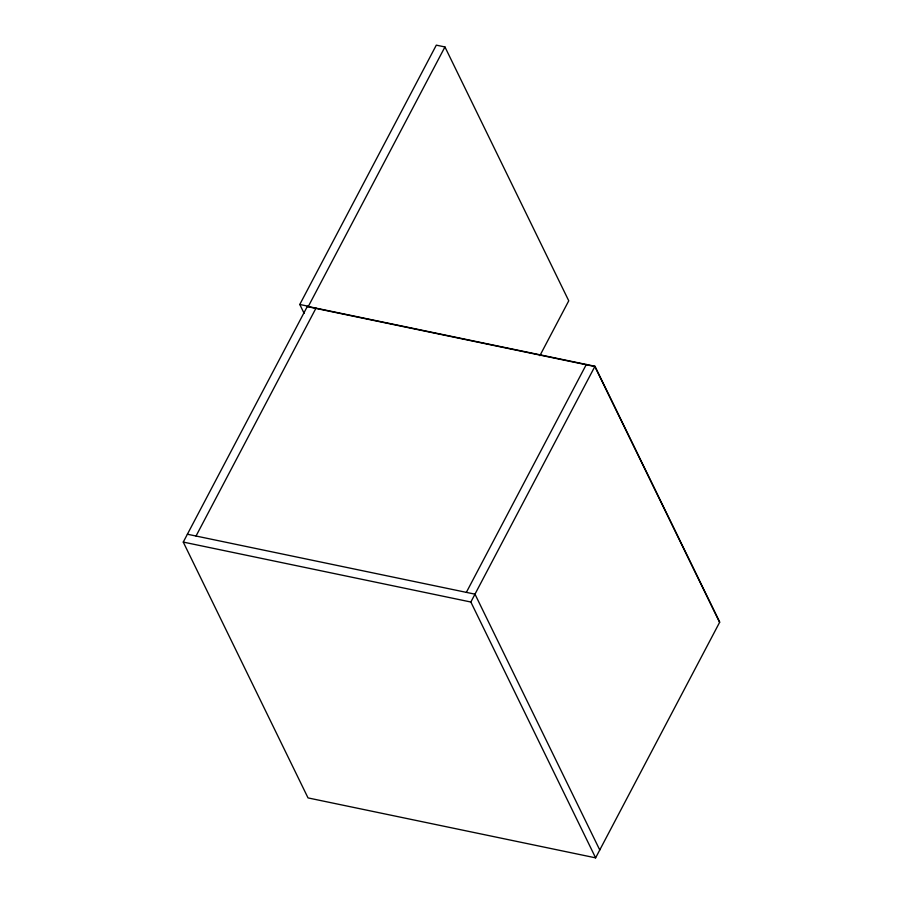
<?xml version="1.0" encoding="UTF-8"?>
<svg xmlns="http://www.w3.org/2000/svg" width="903" height="903" viewBox="0 0 903 903"><rect width="100%" height="100%" fill="white"/><g stroke="black" fill="none" stroke-linecap="round" stroke-linejoin="round"><path stroke-width="1.35" d="M304.097 313.318L299.785 304.48L436.307 45.15L444.942 46.945L568.755 300.812L539.87 355.669M183.264 542.082L307.381 306.343L594.964 366.268L719.736 622.099L595.619 857.85L308.036 797.913L183.264 542.082L470.847 602.019L595.619 857.85M444.942 46.945L308.408 306.275L299.785 304.48M196.03 536.032L316.005 308.137M466.354 592.368L586.329 364.473M470.847 602.019L594.964 366.268M307.246 306.602L594.829 366.528L719.601 622.359M187.395 534.226L474.978 594.163L599.761 849.994"/></g></svg>
